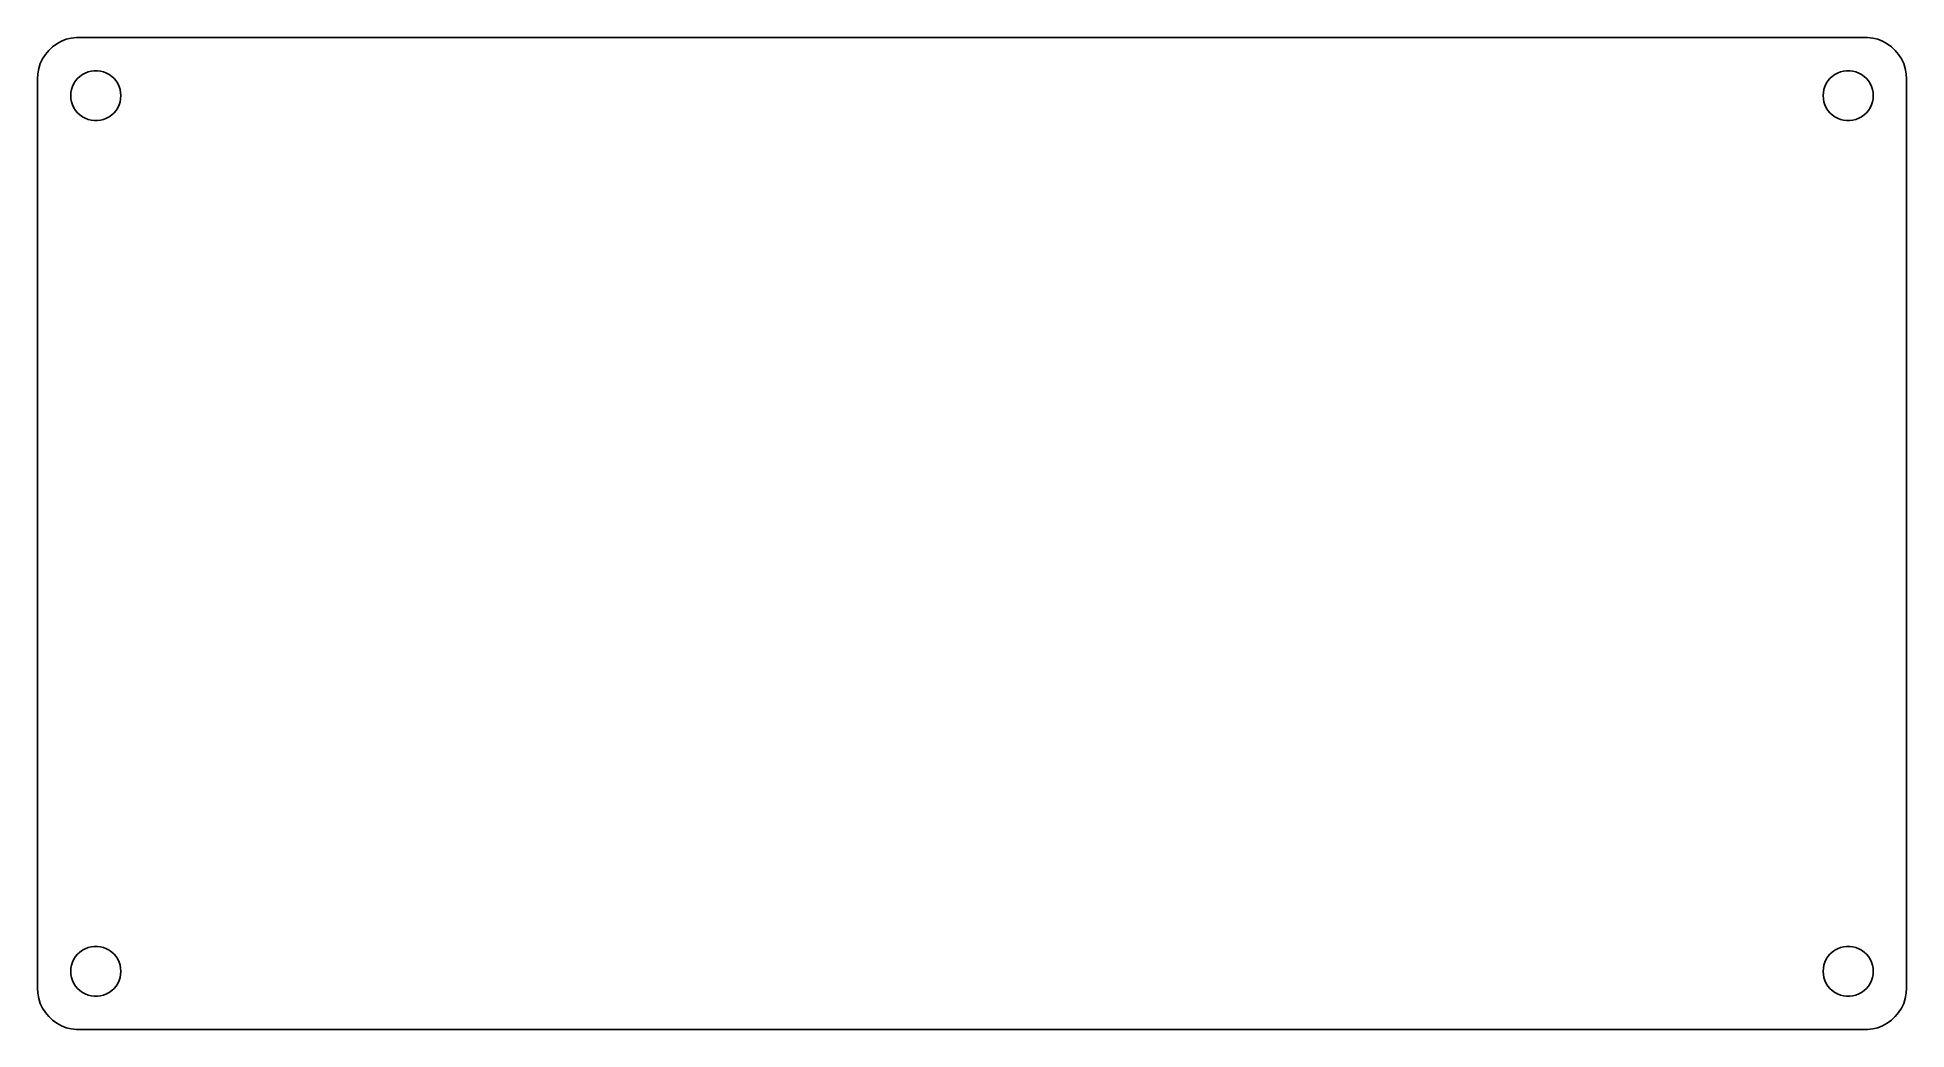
# Model space of a CAD drawing. Header units: metres. Extents: x -112 to 112, y -59 to 59.
import ezdxf

# ---------------------------------------------------------------- set-up
doc = ezdxf.new("R2010")
doc.units = ezdxf.units.M

msp = doc.modelspace()

# ---------------------------------------------------------------- linework, layer by layer
for p, q in [((-110.187, 58.3526), (-110.645, 57.9227)), ((-109.679, 58.7216), (-110.187, 58.3526)), ((-109.129, 59.0241), (-109.679, 58.7216)), ((-108.545, 59.2553), (-109.129, 59.0241)), ((-107.937, 59.4114), (-108.545, 59.2553)), ((-107.314, 59.4901), (-107.937, 59.4114)), ((107.314, 59.4901), (-107.314, 59.4901)), ((107.937, 59.4114), (107.314, 59.4901)), ((108.545, 59.2553), (107.937, 59.4114)), ((109.129, 59.0241), (108.545, 59.2553)), ((109.679, 58.7216), (109.129, 59.0241)), ((110.187, 58.3526), (109.679, 58.7216)), ((110.645, 57.9227), (110.187, 58.3526)), ((-111.649, 56.3406), (-111.843, 55.7434)), ((-111.382, 56.9088), (-111.649, 56.3406)), ((-111.045, 57.4389), (-111.382, 56.9088)), ((-110.645, 57.9227), (-111.045, 57.4389)), ((111.045, 57.4389), (110.645, 57.9227)), ((111.382, 56.9088), (111.045, 57.4389)), ((111.649, 56.3406), (111.382, 56.9088)), ((111.843, 55.7434), (111.649, 56.3406)), ((-111.961, 55.1267), (-112, 54.5)), ((-112, 54.5), (-112, -54.5)), ((-111.843, 55.7434), (-111.961, 55.1267)), ((-107.789, 53.6044), (-107.629, 53.9453)), ((-107.629, 53.9453), (-107.427, 54.2634)), ((-107.427, 54.2634), (-107.187, 54.5536)), ((-107.187, 54.5536), (-106.912, 54.8115)), ((-106.912, 54.8115), (-106.607, 55.033)), ((-106.607, 55.033), (-106.277, 55.2145)), ((-106.277, 55.2145), (-105.927, 55.3532)), ((-105.927, 55.3532), (-105.562, 55.4469)), ((-105.562, 55.4469), (-105.188, 55.4941)), ((-105.188, 55.4941), (-104.812, 55.4941)), ((-104.812, 55.4941), (-104.438, 55.4469)), ((-104.438, 55.4469), (-104.073, 55.3532)), ((-104.073, 55.3532), (-103.723, 55.2145)), ((-103.723, 55.2145), (-103.393, 55.033)), ((-103.393, 55.033), (-103.088, 54.8115)), ((-103.088, 54.8115), (-102.813, 54.5536)), ((-102.813, 54.5536), (-102.573, 54.2634)), ((-102.573, 54.2634), (-102.371, 53.9453)), ((-102.371, 53.9453), (-102.211, 53.6044)), ((102.211, 53.6044), (102.371, 53.9453)), ((102.371, 53.9453), (102.573, 54.2634)), ((102.573, 54.2634), (102.813, 54.5536)), ((102.813, 54.5536), (103.088, 54.8115)), ((103.088, 54.8115), (103.393, 55.033)), ((103.393, 55.033), (103.723, 55.2145)), ((103.723, 55.2145), (104.073, 55.3532)), ((104.073, 55.3532), (104.438, 55.4469)), ((104.438, 55.4469), (104.812, 55.4941)), ((104.812, 55.4941), (105.188, 55.4941)), ((105.188, 55.4941), (105.562, 55.4469)), ((105.562, 55.4469), (105.927, 55.3532)), ((105.927, 55.3532), (106.277, 55.2145)), ((106.277, 55.2145), (106.607, 55.033)), ((106.607, 55.033), (106.912, 54.8115)), ((106.912, 54.8115), (107.187, 54.5536)), ((107.187, 54.5536), (107.427, 54.2634)), ((107.427, 54.2634), (107.629, 53.9453)), ((107.629, 53.9453), (107.789, 53.6044)), ((111.961, 55.1267), (111.843, 55.7434)), ((112, 54.5), (111.961, 55.1267)), ((112, -54.5), (112, 54.5)), ((-108, 52.5), (-107.976, 52.876)), ((-107.976, 52.124), (-108, 52.5)), ((-107.976, 52.876), (-107.906, 53.2461)), ((-107.906, 51.7539), (-107.976, 52.124)), ((-107.906, 53.2461), (-107.789, 53.6044)), ((-107.789, 51.3956), (-107.906, 51.7539)), ((-102.211, 53.6044), (-102.094, 53.2461)), ((-102.094, 51.7539), (-102.211, 51.3956)), ((-102.094, 53.2461), (-102.024, 52.876)), ((-102.024, 52.124), (-102.094, 51.7539)), ((-102.024, 52.876), (-102, 52.5)), ((-102, 52.5), (-102.024, 52.124)), ((102, 52.5), (102.024, 52.876)), ((102.024, 52.124), (102, 52.5)), ((102.024, 52.876), (102.094, 53.2461)), ((102.094, 51.7539), (102.024, 52.124)), ((102.094, 53.2461), (102.211, 53.6044)), ((102.211, 51.3956), (102.094, 51.7539)), ((107.789, 53.6044), (107.906, 53.2461)), ((107.906, 51.7539), (107.789, 51.3956)), ((107.906, 53.2461), (107.976, 52.876)), ((107.976, 52.124), (107.906, 51.7539)), ((107.976, 52.876), (108, 52.5)), ((108, 52.5), (107.976, 52.124)), ((-107.629, 51.0547), (-107.789, 51.3956)), ((-107.427, 50.7366), (-107.629, 51.0547)), ((-107.187, 50.4464), (-107.427, 50.7366)), ((-106.912, 50.1885), (-107.187, 50.4464)), ((-106.607, 49.967), (-106.912, 50.1885)), ((-106.277, 49.7855), (-106.607, 49.967)), ((-105.927, 49.6468), (-106.277, 49.7855)), ((-105.562, 49.5531), (-105.927, 49.6468)), ((-105.188, 49.5059), (-105.562, 49.5531)), ((-104.812, 49.5059), (-105.188, 49.5059)), ((-104.438, 49.5531), (-104.812, 49.5059)), ((-104.073, 49.6468), (-104.438, 49.5531)), ((-103.723, 49.7855), (-104.073, 49.6468)), ((-103.393, 49.967), (-103.723, 49.7855)), ((-103.088, 50.1885), (-103.393, 49.967)), ((-102.813, 50.4464), (-103.088, 50.1885)), ((-102.573, 50.7366), (-102.813, 50.4464)), ((-102.371, 51.0547), (-102.573, 50.7366)), ((-102.211, 51.3956), (-102.371, 51.0547)), ((102.371, 51.0547), (102.211, 51.3956)), ((102.573, 50.7366), (102.371, 51.0547)), ((102.813, 50.4464), (102.573, 50.7366)), ((103.088, 50.1885), (102.813, 50.4464)), ((103.393, 49.967), (103.088, 50.1885)), ((103.723, 49.7855), (103.393, 49.967)), ((104.073, 49.6468), (103.723, 49.7855)), ((104.438, 49.5531), (104.073, 49.6468)), ((104.812, 49.5059), (104.438, 49.5531)), ((105.188, 49.5059), (104.812, 49.5059)), ((105.562, 49.5531), (105.188, 49.5059)), ((105.927, 49.6468), (105.562, 49.5531)), ((106.277, 49.7855), (105.927, 49.6468)), ((106.607, 49.967), (106.277, 49.7855)), ((106.912, 50.1885), (106.607, 49.967)), ((107.187, 50.4464), (106.912, 50.1885)), ((107.427, 50.7366), (107.187, 50.4464)), ((107.629, 51.0547), (107.427, 50.7366)), ((107.789, 51.3956), (107.629, 51.0547)), ((-107.906, -51.7539), (-107.789, -51.3956)), ((-107.789, -51.3956), (-107.629, -51.0547)), ((-107.629, -51.0547), (-107.427, -50.7366)), ((-107.427, -50.7366), (-107.187, -50.4464)), ((-107.187, -50.4464), (-106.912, -50.1885)), ((-106.912, -50.1885), (-106.607, -49.967)), ((-106.607, -49.967), (-106.277, -49.7855)), ((-106.277, -49.7855), (-105.927, -49.6468)), ((-105.927, -49.6468), (-105.562, -49.5531)), ((-105.562, -49.5531), (-105.188, -49.5059)), ((-105.188, -49.5059), (-104.812, -49.5059)), ((-104.812, -49.5059), (-104.438, -49.5531)), ((-104.438, -49.5531), (-104.073, -49.6468)), ((-104.073, -49.6468), (-103.723, -49.7855)), ((-103.723, -49.7855), (-103.393, -49.967)), ((-103.393, -49.967), (-103.088, -50.1885)), ((-103.088, -50.1885), (-102.813, -50.4464)), ((-102.813, -50.4464), (-102.573, -50.7366)), ((-102.573, -50.7366), (-102.371, -51.0547)), ((-102.371, -51.0547), (-102.211, -51.3956)), ((-102.211, -51.3956), (-102.094, -51.7539)), ((102.094, -51.7539), (102.211, -51.3956)), ((102.211, -51.3956), (102.371, -51.0547)), ((102.371, -51.0547), (102.573, -50.7366)), ((102.573, -50.7366), (102.813, -50.4464)), ((102.813, -50.4464), (103.088, -50.1885)), ((103.088, -50.1885), (103.393, -49.967)), ((103.393, -49.967), (103.723, -49.7855)), ((103.723, -49.7855), (104.073, -49.6468)), ((104.073, -49.6468), (104.438, -49.5531)), ((104.438, -49.5531), (104.812, -49.5059)), ((104.812, -49.5059), (105.188, -49.5059)), ((105.188, -49.5059), (105.562, -49.5531)), ((105.562, -49.5531), (105.927, -49.6468)), ((105.927, -49.6468), (106.277, -49.7855)), ((106.277, -49.7855), (106.607, -49.967)), ((106.607, -49.967), (106.912, -50.1885)), ((106.912, -50.1885), (107.187, -50.4464)), ((107.187, -50.4464), (107.427, -50.7366)), ((107.427, -50.7366), (107.629, -51.0547)), ((107.629, -51.0547), (107.789, -51.3956)), ((107.789, -51.3956), (107.906, -51.7539)), ((-108, -52.5), (-107.976, -52.124)), ((-107.976, -52.876), (-108, -52.5)), ((-107.976, -52.124), (-107.906, -51.7539)), ((-107.906, -53.2461), (-107.976, -52.876)), ((-107.789, -53.6044), (-107.906, -53.2461)), ((-107.629, -53.9453), (-107.789, -53.6044)), ((-102.211, -53.6044), (-102.371, -53.9453)), ((-102.094, -53.2461), (-102.211, -53.6044)), ((-102.094, -51.7539), (-102.024, -52.124)), ((-102.024, -52.876), (-102.094, -53.2461)), ((-102.024, -52.124), (-102, -52.5)), ((-102, -52.5), (-102.024, -52.876)), ((102, -52.5), (102.024, -52.124)), ((102.024, -52.876), (102, -52.5)), ((102.024, -52.124), (102.094, -51.7539)), ((102.094, -53.2461), (102.024, -52.876)), ((102.211, -53.6044), (102.094, -53.2461)), ((102.371, -53.9453), (102.211, -53.6044)), ((107.789, -53.6044), (107.629, -53.9453)), ((107.906, -53.2461), (107.789, -53.6044)), ((107.906, -51.7539), (107.976, -52.124)), ((107.976, -52.876), (107.906, -53.2461)), ((107.976, -52.124), (108, -52.5)), ((108, -52.5), (107.976, -52.876)), ((-112, -54.5), (-111.961, -55.1267)), ((-111.961, -55.1267), (-111.843, -55.7434)), ((-111.843, -55.7434), (-111.649, -56.3406)), ((-107.427, -54.2634), (-107.629, -53.9453)), ((-107.187, -54.5536), (-107.427, -54.2634)), ((-106.912, -54.8115), (-107.187, -54.5536)), ((-106.607, -55.033), (-106.912, -54.8115)), ((-106.277, -55.2145), (-106.607, -55.033)), ((-105.927, -55.3532), (-106.277, -55.2145)), ((-105.562, -55.4469), (-105.927, -55.3532)), ((-105.188, -55.4941), (-105.562, -55.4469)), ((-104.812, -55.4941), (-105.188, -55.4941)), ((-104.438, -55.4469), (-104.812, -55.4941)), ((-104.073, -55.3532), (-104.438, -55.4469)), ((-103.723, -55.2145), (-104.073, -55.3532)), ((-103.393, -55.033), (-103.723, -55.2145)), ((-103.088, -54.8115), (-103.393, -55.033)), ((-102.813, -54.5536), (-103.088, -54.8115)), ((-102.573, -54.2634), (-102.813, -54.5536)), ((-102.371, -53.9453), (-102.573, -54.2634)), ((102.573, -54.2634), (102.371, -53.9453)), ((102.813, -54.5536), (102.573, -54.2634)), ((103.088, -54.8115), (102.813, -54.5536)), ((103.393, -55.033), (103.088, -54.8115)), ((103.723, -55.2145), (103.393, -55.033)), ((104.073, -55.3532), (103.723, -55.2145)), ((104.438, -55.4469), (104.073, -55.3532)), ((104.812, -55.4941), (104.438, -55.4469)), ((105.188, -55.4941), (104.812, -55.4941)), ((105.562, -55.4469), (105.188, -55.4941)), ((105.927, -55.3532), (105.562, -55.4469)), ((106.277, -55.2145), (105.927, -55.3532)), ((106.607, -55.033), (106.277, -55.2145)), ((106.912, -54.8115), (106.607, -55.033)), ((107.187, -54.5536), (106.912, -54.8115)), ((107.427, -54.2634), (107.187, -54.5536)), ((107.629, -53.9453), (107.427, -54.2634)), ((111.649, -56.3406), (111.843, -55.7434)), ((111.843, -55.7434), (111.961, -55.1267)), ((111.961, -55.1267), (112, -54.5)), ((-111.649, -56.3406), (-111.382, -56.9088)), ((-111.382, -56.9088), (-111.045, -57.4389)), ((-111.045, -57.4389), (-110.645, -57.9227)), ((-110.645, -57.9227), (-110.187, -58.3526)), ((110.187, -58.3526), (110.645, -57.9227)), ((110.645, -57.9227), (111.045, -57.4389)), ((111.045, -57.4389), (111.382, -56.9088)), ((111.382, -56.9088), (111.649, -56.3406)), ((-110.187, -58.3526), (-109.679, -58.7216)), ((-109.679, -58.7216), (-109.129, -59.0241)), ((-109.129, -59.0241), (-108.545, -59.2553)), ((-108.545, -59.2553), (-107.937, -59.4114)), ((-107.937, -59.4114), (-107.314, -59.4901)), ((-107.314, -59.4901), (107.314, -59.4901)), ((107.314, -59.4901), (107.937, -59.4114)), ((107.937, -59.4114), (108.545, -59.2553)), ((108.545, -59.2553), (109.129, -59.0241)), ((109.129, -59.0241), (109.679, -58.7216)), ((109.679, -58.7216), (110.187, -58.3526))]:
    msp.add_line(p, q)

doc.saveas('drawing.dxf')
